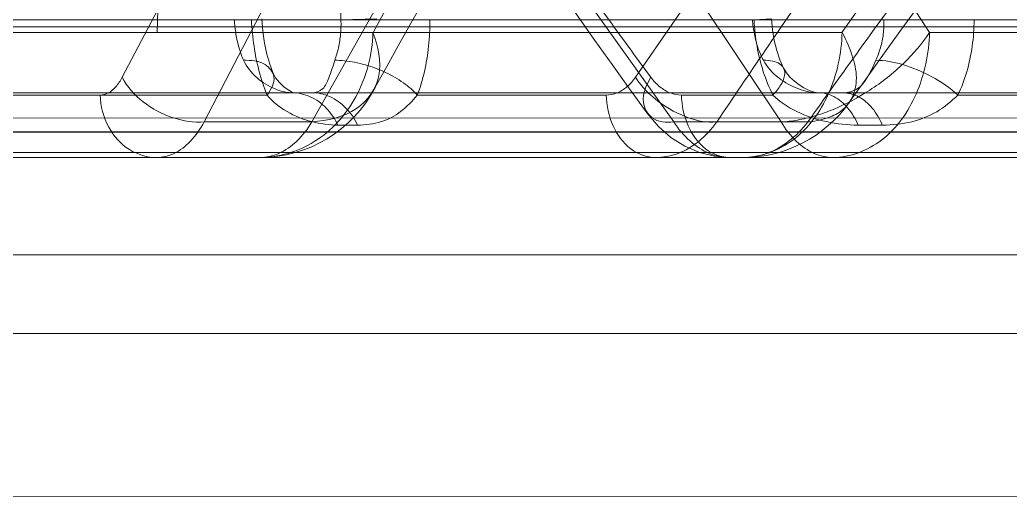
# Model space of a CAD drawing. Header units: millimetres. Extents: x 5438 to 6032, y -2661 to -1821.
# Drawn here: x 5818.125 to 5819.271, y -2148.433 to -2147.881 of the extents above; entities that cross this region are included whole.
import ezdxf

# ---------------------------------------------------------------- set-up
doc = ezdxf.new("R2010")
doc.units = ezdxf.units.MM
doc.header["$LTSCALE"] = 0.1
doc.layers.get('0').update_dxf_attribs({"lineweight": 15})

msp = doc.modelspace()

# ---------------------------------------------------------------- linework, layer by layer
for p, q in [((5818.3085, -2147.1347), (5818.2841, -2147.8953)), ((5818.4966, -2147.8806), (5818.4939, -2147.5266)), ((5818.5337, -2147.8952), (5818.6251, -2147.728)), ((5819.0693, -2147.728), (5819.1772, -2147.8953)), ((5819.1932, -2147.728), (5819.076, -2147.8952)), ((5818.3312, -2147.7798), (5818.2436, -2147.9471)), ((5818.8372, -2147.9471), (5818.9528, -2147.7798)), ((5818.3386, -2147.9988), (5818.4249, -2147.8316)), ((5818.5569, -2147.8316), (5818.463, -2147.9988)), ((5818.7624, -2147.8316), (5818.8814, -2147.9988)), ((5819.0056, -2147.9988), (5818.8944, -2147.8316)), ((5799.6537, -2147.8806), (5821.6077, -2147.8806)), ((5799.8825, -2147.8807), (5820.276, -2147.8806)), ((5818.4966, -2147.8806), (5818.5381, -2147.8796)), ((5818.9743, -2147.8806), (5818.9945, -2147.8796)), ((5846.4445, -2147.8886), (5799.3983, -2147.8886)), ((5801.8827, -2147.8887), (5838.0729, -2147.8887)), ((5817.8926, -2147.8953), (5818.5337, -2147.8952)), ((5818.2841, -2147.8953), (5818.0468, -2147.8952)), ((5819.076, -2147.8952), (5818.2841, -2147.8953)), ((5819.1772, -2147.8953), (5820.5359, -2147.8953)), ((5821.5286, -2147.965), (5799.6394, -2147.965)), ((5817.5552, -2147.9677), (5818.4112, -2147.9677)), ((5818.8034, -2147.9677), (5818.5849, -2147.9677)), ((5818.8904, -2147.9677), (5818.996, -2147.9677)), ((5819.2101, -2147.9677), (5820.9324, -2147.9677)), ((5814.7178, -2147.9956), (5820.113, -2147.9938)), ((5818.3386, -2147.9988), (5818.463, -2147.9988)), ((5818.5159, -2148.0025), (5818.4931, -2148.0025)), ((5819.0365, -2147.9988), (5818.8814, -2147.9988)), ((5819.0947, -2148.0025), (5819.1227, -2148.0025)), ((5822.8013, -2148.0104), (5812.9287, -2148.0104)), ((5814.6533, -2148.0105), (5822.8015, -2148.0106)), ((5822.9213, -2148.034), (5812.9271, -2148.0341)), ((5812.9272, -2148.0341), (5822.9207, -2148.0341)), ((5821.3811, -2148.04), (5817.5943, -2148.04)), ((5832.9217, -2148.1525), (5812.9212, -2148.1525)), ((5818.2969, -2148.2437), (5817.6932, -2148.2437)), ((5818.4877, -2148.2437), (5818.2969, -2148.2437)), ((5818.5773, -2148.2436), (5818.4877, -2148.2437)), ((5818.642, -2148.2436), (5818.5773, -2148.2436)), ((5819.0083, -2148.2435), (5818.642, -2148.2436)), ((5822.9213, -2148.4331), (5814.3174, -2148.4317))]:
    msp.add_line(p, q)
for points in [[(5818.5344, -2147.9621), (5818.5495, -2147.9347), (5818.5647, -2147.9072), (5818.58, -2147.8798), (5818.5955, -2147.8524), (5818.6111, -2147.825), (5818.6268, -2147.7977)], [(5819.084, -2147.9768), (5819.1035, -2147.9493), (5819.1232, -2147.9217), (5819.143, -2147.8942), (5819.1629, -2147.8666), (5819.1829, -2147.839), (5819.2031, -2147.8114)], [(5818.7309, -2147.82), (5818.7506, -2147.8482), (5818.7704, -2147.8763), (5818.7903, -2147.9044), (5818.8103, -2147.9324), (5818.8304, -2147.9605), (5818.8507, -2147.9885)], [(5818.4179, -2147.9417), (5818.4143, -2147.9318), (5818.411, -2147.9203), (5818.4083, -2147.9076), (5818.4063, -2147.894), (5818.4051, -2147.8796)], [(5819.0086, -2147.9366), (5819.0043, -2147.9271), (5819.0006, -2147.9163), (5818.9977, -2147.9047), (5818.9956, -2147.8923), (5818.9945, -2147.8796)], [(5819.0486, -2147.965), (5819.0477, -2147.965), (5819.0461, -2147.9648), (5819.0437, -2147.9643), (5819.0405, -2147.9633), (5819.0366, -2147.9617), (5819.0319, -2147.9593), (5819.0266, -2147.956), (5819.0212, -2147.9518), (5819.0159, -2147.9468), (5819.0117, -2147.9418), (5819.0087, -2147.937)], [(5818.4398, -2147.965), (5818.442, -2147.9652), (5818.4426, -2147.9653), (5818.4417, -2147.965), (5818.4393, -2147.9639), (5818.4354, -2147.9616), (5818.4306, -2147.9581), (5818.4256, -2147.9533), (5818.4211, -2147.9477), (5818.4181, -2147.9422)], [(5818.8507, -2147.9885), (5818.8637, -2148.0039), (5818.8783, -2148.0168), (5818.8942, -2148.0269), (5818.9111, -2148.0342), (5818.9286, -2148.0386), (5818.9463, -2148.04)]]:
    msp.add_lwpolyline(points)
for centre, radius, start, end in [((5827.4855, -2141.5982), 10.7142, 215.23627, 216.33902), ((5829.0176, -2154.747), 12.1355, 145.26042, 146.216), ((5829.2976, -2155.2642), 12.5728, 143.7601, 144.69962), ((5818.4029, -2147.89), 0.15, 270, 332.5775), ((5818.9616, -2147.89), 0.15, 270, 324.9165)]:
    msp.add_arc(centre, radius, start, end)
for points, knots in [([(5818.3732, -2147.8806), (5818.3736, -2147.8861), (5818.3749, -2147.897), (5818.3784, -2147.9128), (5818.3819, -2147.9228), (5818.3839, -2147.9275)], [0, 0, 0, 0, 0.344888, 0.680874, 1, 1, 1, 1]), ([(5818.4112, -2147.9677), (5818.4076, -2147.9589), (5818.4015, -2147.9403), (5818.3955, -2147.9111), (5818.3935, -2147.8909), (5818.393, -2147.8806)], [0, 0, 0, 0, 0.318759, 0.654679, 1, 1, 1, 1]), ([(5818.4894, -2147.9275), (5818.4912, -2147.9228), (5818.4941, -2147.9127), (5818.4965, -2147.897), (5818.4968, -2147.8861), (5818.4966, -2147.8806)], [0, 0, 0, 0, 0.318333, 0.652846, 1, 1, 1, 1]), ([(5818.5995, -2147.8806), (5818.5996, -2147.8908), (5818.5986, -2147.911), (5818.5938, -2147.9402), (5818.5883, -2147.9589), (5818.5849, -2147.9677)], [0, 0, 0, 0, 0.345864, 0.68154, 1, 1, 1, 1]), ([(5818.9851, -2147.9275), (5818.9827, -2147.9228), (5818.9785, -2147.9129), (5818.9743, -2147.8971), (5818.9729, -2147.8861), (5818.9725, -2147.8806)], [0, 0, 0, 0, 0.323753, 0.658057, 1, 1, 1, 1]), ([(5818.9743, -2147.8806), (5818.9748, -2147.8909), (5818.9771, -2147.9112), (5818.9843, -2147.9405), (5818.9917, -2147.9589), (5818.996, -2147.9677)], [0, 0, 0, 0, 0.341649, 0.676915, 1, 1, 1, 1]), ([(5819.1246, -2147.8806), (5819.1247, -2147.8861), (5819.1242, -2147.897), (5819.121, -2147.9129), (5819.1173, -2147.9228), (5819.1151, -2147.9275)], [0, 0, 0, 0, 0.343412, 0.678144, 1, 1, 1, 1]), ([(5819.2101, -2147.9677), (5819.2143, -2147.9589), (5819.2212, -2147.9405), (5819.2274, -2147.9111), (5819.2288, -2147.8908), (5819.2288, -2147.8806)], [0, 0, 0, 0, 0.32203, 0.656982, 1, 1, 1, 1]), ([(5818.4029, -2148.04), (5818.4247, -2148.04), (5818.4709, -2148.026), (5818.5201, -2147.9707), (5818.5329, -2147.9209), (5818.5336, -2147.8952)], [0, 0, 0, 0, 0.307213, 0.638071, 1, 1, 1, 1]), ([(5818.5336, -2147.8952), (5818.5393, -2147.9112), (5818.5482, -2147.9449), (5818.5157, -2147.991), (5818.4809, -2147.997), (5818.463, -2147.9988)], [0, 0, 0, 0, 0.338256, 0.640826, 1, 1, 1, 1]), ([(5819.0762, -2147.8951), (5819.0755, -2147.9195), (5819.0656, -2147.9665), (5819.0252, -2148.0234), (5818.9819, -2148.04), (5818.9616, -2148.04)], [0, 0, 0, 0, 0.363349, 0.696932, 1, 1, 1, 1]), ([(5819.1773, -2147.8953), (5819.1766, -2147.9196), (5819.167, -2147.9664), (5819.128, -2148.0231), (5819.0856, -2148.04), (5819.0657, -2148.04)], [0, 0, 0, 0, 0.367069, 0.700881, 1, 1, 1, 1]), ([(5819.1773, -2147.8953), (5819.1688, -2147.9081), (5819.1476, -2147.9328), (5819.1096, -2147.9628), (5819.0805, -2147.9783), (5819.0657, -2147.9844)], [0, 0, 0, 0, 0.319938, 0.668637, 1, 1, 1, 1]), ([(5819.0862, -2147.9733), (5819.0901, -2147.9666), (5819.0946, -2147.9499), (5819.0892, -2147.9226), (5819.0811, -2147.9047), (5819.0762, -2147.8951)], [0, 0, 0, 0, 0.282287, 0.605258, 1, 1, 1, 1]), ([(5818.3839, -2147.9275), (5818.3924, -2147.9274), (5818.4077, -2147.9279), (5818.4237, -2147.9477), (5818.4158, -2147.9617), (5818.4112, -2147.9677)], [0, 0, 0, 0, 0.389131, 0.653927, 1, 1, 1, 1]), ([(5818.3839, -2147.9275), (5818.3879, -2147.9351), (5818.3982, -2147.949), (5818.4187, -2147.9607), (5818.4332, -2147.965), (5818.4397, -2147.965)], [0, 0, 0, 0, 0.369949, 0.720987, 1, 1, 1, 1]), ([(5818.463, -2147.965), (5818.4674, -2147.965), (5818.4774, -2147.9618), (5818.4833, -2147.9454), (5818.4876, -2147.9344), (5818.4894, -2147.9275)], [0, 0, 0, 0, 0.267772, 0.561721, 1, 1, 1, 1]), ([(5818.4894, -2147.9275), (5818.4931, -2147.9274), (5818.5009, -2147.9278), (5818.5127, -2147.9296), (5818.5207, -2147.9316), (5818.5248, -2147.9327)], [0, 0, 0, 0, 0.311865, 0.646612, 1, 1, 1, 1]), ([(5819.0086, -2147.9366), (5819.0075, -2147.9346), (5819.0037, -2147.9307), (5818.9953, -2147.9278), (5818.9887, -2147.9274), (5818.9851, -2147.9275)], [0, 0, 0, 0, 0.259662, 0.585232, 1, 1, 1, 1]), ([(5819.0484, -2147.965), (5819.0409, -2147.965), (5819.0246, -2147.9611), (5819.0017, -2147.9492), (5818.9897, -2147.9352), (5818.9851, -2147.9275)], [0, 0, 0, 0, 0.297639, 0.64487, 1, 1, 1, 1]), ([(5819.1151, -2147.9275), (5819.1124, -2147.9346), (5819.1065, -2147.9464), (5819.0948, -2147.9624), (5819.0827, -2147.965), (5819.077, -2147.965)], [0, 0, 0, 0, 0.401586, 0.699041, 1, 1, 1, 1]), ([(5819.1151, -2147.9275), (5819.1256, -2147.9273), (5819.1482, -2147.9318), (5819.1805, -2147.9454), (5819.2011, -2147.9593), (5819.2101, -2147.9677)], [0, 0, 0, 0, 0.2989, 0.64739, 1, 1, 1, 1]), ([(5818.5248, -2147.9327), (5818.5327, -2147.935), (5818.548, -2147.9408), (5818.5685, -2147.9525), (5818.5802, -2147.9623), (5818.5849, -2147.9677)], [0, 0, 0, 0, 0.352958, 0.695575, 1, 1, 1, 1]), ([(5818.996, -2147.9677), (5818.9995, -2147.9641), (5819.0051, -2147.9572), (5819.0103, -2147.9464), (5819.0099, -2147.9392), (5819.0086, -2147.9366)], [0, 0, 0, 0, 0.425479, 0.754852, 1, 1, 1, 1]), ([(5818.2436, -2147.9471), (5818.2416, -2147.951), (5818.2372, -2147.958), (5818.2284, -2147.9657), (5818.2213, -2147.9677), (5818.2181, -2147.9677)], [0, 0, 0, 0, 0.390354, 0.716941, 1, 1, 1, 1]), ([(5818.3386, -2147.9988), (5818.3266, -2147.9998), (5818.3009, -2147.9956), (5818.2672, -2147.9778), (5818.2492, -2147.9581), (5818.2436, -2147.9471)], [0, 0, 0, 0, 0.320141, 0.670735, 1, 1, 1, 1]), ([(5818.8034, -2147.9677), (5818.8076, -2147.9677), (5818.8164, -2147.9659), (5818.8281, -2147.9584), (5818.8344, -2147.9512), (5818.8372, -2147.9471)], [0, 0, 0, 0, 0.308477, 0.637713, 1, 1, 1, 1]), ([(5818.9313, -2147.9988), (5818.9203, -2147.9998), (5818.8961, -2147.995), (5818.8633, -2147.9771), (5818.8443, -2147.9582), (5818.8372, -2147.9471)], [0, 0, 0, 0, 0.297344, 0.64225, 1, 1, 1, 1]), ([(5818.8814, -2147.9988), (5818.8729, -2147.9996), (5818.8554, -2147.9985), (5818.8419, -2147.9726), (5818.8499, -2147.9557), (5818.855, -2147.9471)], [0, 0, 0, 0, 0.33339, 0.605782, 1, 1, 1, 1]), ([(5818.8904, -2147.9677), (5818.8861, -2147.9677), (5818.877, -2147.9659), (5818.8647, -2147.9584), (5818.858, -2147.9512), (5818.855, -2147.9471)], [0, 0, 0, 0, 0.308552, 0.638575, 1, 1, 1, 1]), ([(5818.2834, -2148.04), (5818.2725, -2148.04), (5818.2495, -2148.033), (5818.2249, -2148.0054), (5818.2185, -2147.9805), (5818.2181, -2147.9677)], [0, 0, 0, 0, 0.306295, 0.637604, 1, 1, 1, 1]), ([(5818.4931, -2148.0025), (5818.483, -2148.0023), (5818.4625, -2147.9996), (5818.4338, -2147.9884), (5818.4175, -2147.9754), (5818.4112, -2147.9677)], [0, 0, 0, 0, 0.332847, 0.670493, 1, 1, 1, 1]), ([(5818.4931, -2148.0025), (5818.4897, -2147.9953), (5818.4808, -2147.9821), (5818.462, -2147.9684), (5818.447, -2147.965), (5818.4398, -2147.965)], [0, 0, 0, 0, 0.351319, 0.681437, 1, 1, 1, 1]), ([(5818.4629, -2147.965), (5818.47, -2147.965), (5818.4847, -2147.9683), (5818.5035, -2147.9819), (5818.5125, -2147.9952), (5818.5159, -2148.0025)], [0, 0, 0, 0, 0.311736, 0.641355, 1, 1, 1, 1]), ([(5818.5849, -2147.9677), (5818.5791, -2147.9747), (5818.5671, -2147.9876), (5818.5429, -2148.0003), (5818.5251, -2148.0024), (5818.5159, -2148.0025)], [0, 0, 0, 0, 0.340965, 0.655111, 1, 1, 1, 1]), ([(5818.8034, -2147.9677), (5818.8037, -2147.9798), (5818.8087, -2148.0033), (5818.8288, -2148.0317), (5818.8504, -2148.04), (5818.8605, -2148.04)], [0, 0, 0, 0, 0.363049, 0.697021, 1, 1, 1, 1]), ([(5818.8904, -2147.9677), (5818.8907, -2147.9798), (5818.8956, -2148.0032), (5818.9151, -2148.0316), (5818.9364, -2148.04), (5818.9464, -2148.04)], [0, 0, 0, 0, 0.365853, 0.700112, 1, 1, 1, 1]), ([(5818.996, -2147.9677), (5819.004, -2147.9756), (5819.0239, -2147.9887), (5819.058, -2147.9998), (5819.0824, -2148.0023), (5819.0947, -2148.0025)], [0, 0, 0, 0, 0.316708, 0.654205, 1, 1, 1, 1]), ([(5819.0365, -2147.9988), (5819.0438, -2147.9981), (5819.0572, -2147.9957), (5819.0751, -2147.9876), (5819.0833, -2147.9784), (5819.0862, -2147.9733)], [0, 0, 0, 0, 0.382133, 0.69703, 1, 1, 1, 1]), ([(5819.0486, -2147.965), (5819.0548, -2147.965), (5819.068, -2147.9685), (5819.0842, -2147.9823), (5819.0917, -2147.9953), (5819.0947, -2148.0025)], [0, 0, 0, 0, 0.297007, 0.625128, 1, 1, 1, 1]), ([(5819.1227, -2148.0025), (5819.1198, -2147.9954), (5819.1125, -2147.9826), (5819.0965, -2147.9686), (5819.0832, -2147.965), (5819.0769, -2147.965)], [0, 0, 0, 0, 0.368858, 0.69775, 1, 1, 1, 1]), ([(5819.1227, -2148.0025), (5819.1342, -2148.0024), (5819.1561, -2148.0003), (5819.1865, -2147.9883), (5819.2027, -2147.9749), (5819.2101, -2147.9677)], [0, 0, 0, 0, 0.356165, 0.676439, 1, 1, 1, 1]), ([(5819.0657, -2147.9844), (5819.0589, -2147.9872), (5819.0453, -2147.9921), (5819.0252, -2147.9969), (5819.012, -2147.9985), (5819.0056, -2147.9988)], [0, 0, 0, 0, 0.35832, 0.693698, 1, 1, 1, 1]), ([(5818.2834, -2148.04), (5818.2903, -2148.04), (5818.3052, -2148.0363), (5818.3243, -2148.0211), (5818.3341, -2148.0069), (5818.3386, -2147.9988)], [0, 0, 0, 0, 0.288974, 0.614602, 1, 1, 1, 1]), ([(5818.4029, -2148.04), (5818.4103, -2148.04), (5818.4262, -2148.0364), (5818.4471, -2148.0213), (5818.458, -2148.007), (5818.463, -2147.9988)], [0, 0, 0, 0, 0.295358, 0.622842, 1, 1, 1, 1]), ([(5818.9313, -2147.9988), (5818.9253, -2148.0071), (5818.9121, -2148.0218), (5818.8875, -2148.0366), (5818.8693, -2148.04), (5818.8605, -2148.04)], [0, 0, 0, 0, 0.361187, 0.68941, 1, 1, 1, 1]), ([(5818.8814, -2147.9988), (5818.8868, -2148.007), (5818.8989, -2148.0215), (5818.9215, -2148.0364), (5818.9383, -2148.04), (5818.9464, -2148.04)], [0, 0, 0, 0, 0.370816, 0.698281, 1, 1, 1, 1]), ([(5819.0365, -2147.9988), (5819.0301, -2148.0072), (5819.0159, -2148.0219), (5818.9899, -2148.0366), (5818.9708, -2148.04), (5818.9616, -2148.04)], [0, 0, 0, 0, 0.356813, 0.68664, 1, 1, 1, 1]), ([(5819.0056, -2147.9988), (5819.0106, -2148.007), (5819.0216, -2148.0213), (5819.0424, -2148.0364), (5819.0583, -2148.04), (5819.0657, -2148.04)], [0, 0, 0, 0, 0.37724, 0.704717, 1, 1, 1, 1]), ([(5821.9358, -2148.2463), (5821.6914, -2148.2462), (5821.2026, -2148.2454), (5820.47, -2148.244), (5819.7386, -2148.2433), (5819.2516, -2148.2435), (5819.0083, -2148.2435)], [0, 0, 0, 0, 0.250532, 0.500868, 0.750713, 1, 1, 1, 1])]:
    msp.add_open_spline(points, degree=3, knots=knots)

doc.saveas('drawing.dxf')
